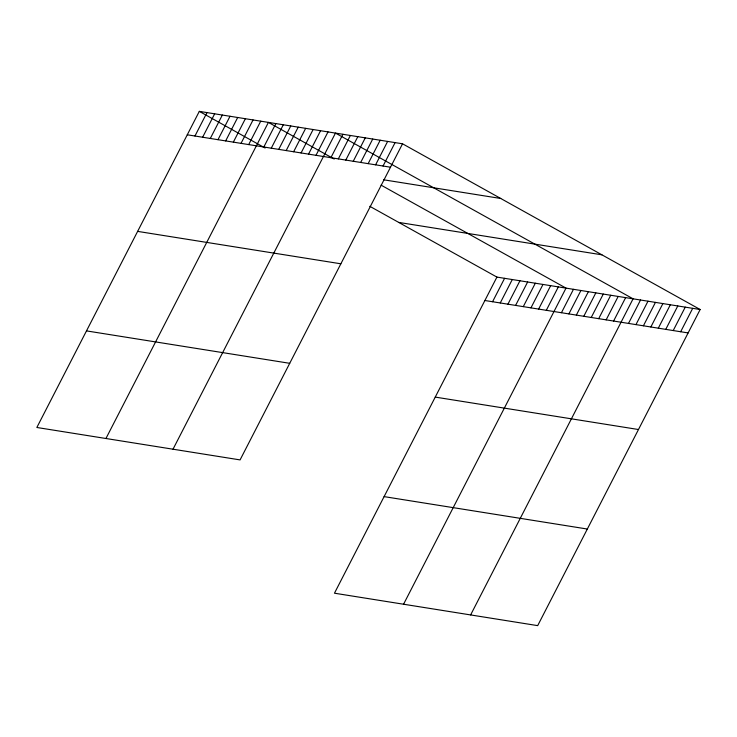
<?xml version="1.0" encoding="UTF-8"?>
<svg xmlns="http://www.w3.org/2000/svg" width="737" height="737" viewBox="0 0 737 737"><rect width="100%" height="100%" fill="white"/><g stroke="black" fill="none" stroke-linecap="round" stroke-linejoin="round"><path stroke-width="1.11" d="M402.54 143.798L199.312 111.37L36.85 427.478L240.078 459.906L402.54 143.798L700.15 309.522L537.688 625.63L334.46 593.202L496.922 277.094L700.15 309.522M194.955 136.013L206.986 112.595M202.629 137.239L214.66 113.82M210.303 138.464L222.344 115.046M217.986 139.689L230.018 116.271M225.66 140.914L237.692 117.496M233.343 142.14L245.375 118.721M241.017 143.365L253.049 119.947M248.691 144.59L260.732 121.172M105.944 438.506L268.406 122.397L334.211 159.035M263.828 147.004L275.859 123.586M271.271 148.192L283.312 124.774M278.724 149.381L290.765 125.963M286.177 150.569L298.209 127.151M293.63 151.758L305.662 128.339M301.083 152.946L313.114 129.528M308.536 154.134L320.567 130.716M315.989 155.323L328.02 131.905M173.011 449.211L335.473 133.093L633.083 298.817L470.63 614.925M330.885 157.7L342.926 134.281M338.338 158.888L350.379 135.47M345.791 160.076L357.823 136.658M353.244 161.265L365.276 137.847M360.697 162.453L372.729 139.044M368.15 163.642L380.181 140.233M375.603 164.83L387.634 141.421M383.047 166.018L395.087 142.61M492.565 301.737L504.596 278.319M500.248 302.962L512.279 279.544M507.922 304.188L519.953 280.769M515.596 305.413L527.637 281.995M523.279 306.638L535.311 283.22M530.953 307.863L542.985 284.445M538.627 309.079L550.668 285.67M546.31 310.305L558.342 286.896M403.563 604.229L566.016 288.121L381.075 185.134M561.437 312.718L573.469 289.309M568.89 313.907L580.922 290.498M576.343 315.104L588.375 291.686M583.796 316.293L595.828 292.875M591.24 317.481L603.281 294.063M598.693 318.67L610.733 295.251M606.146 319.858L618.177 296.44M613.599 321.046L625.63 297.628M628.504 323.423L640.536 300.005M635.957 324.612L647.989 301.193M643.41 325.8L655.442 302.382M650.854 326.988L662.895 303.57M658.307 328.177L670.348 304.759M665.76 329.365L677.791 305.947M673.213 330.554L685.244 307.136M680.666 331.742L692.697 308.333M187.272 134.788L390.499 167.207M383.655 179.8L500.745 198.483M398.708 222.408L601.936 254.827M137.635 231.381L340.863 263.8M484.891 300.512L688.118 332.931M86.487 330.895L289.715 363.313M435.245 397.096L638.472 429.524M384.106 496.618L587.334 529.037M199.312 111.37L265.108 148.017M369.799 206.305L496.922 277.094"/></g></svg>
